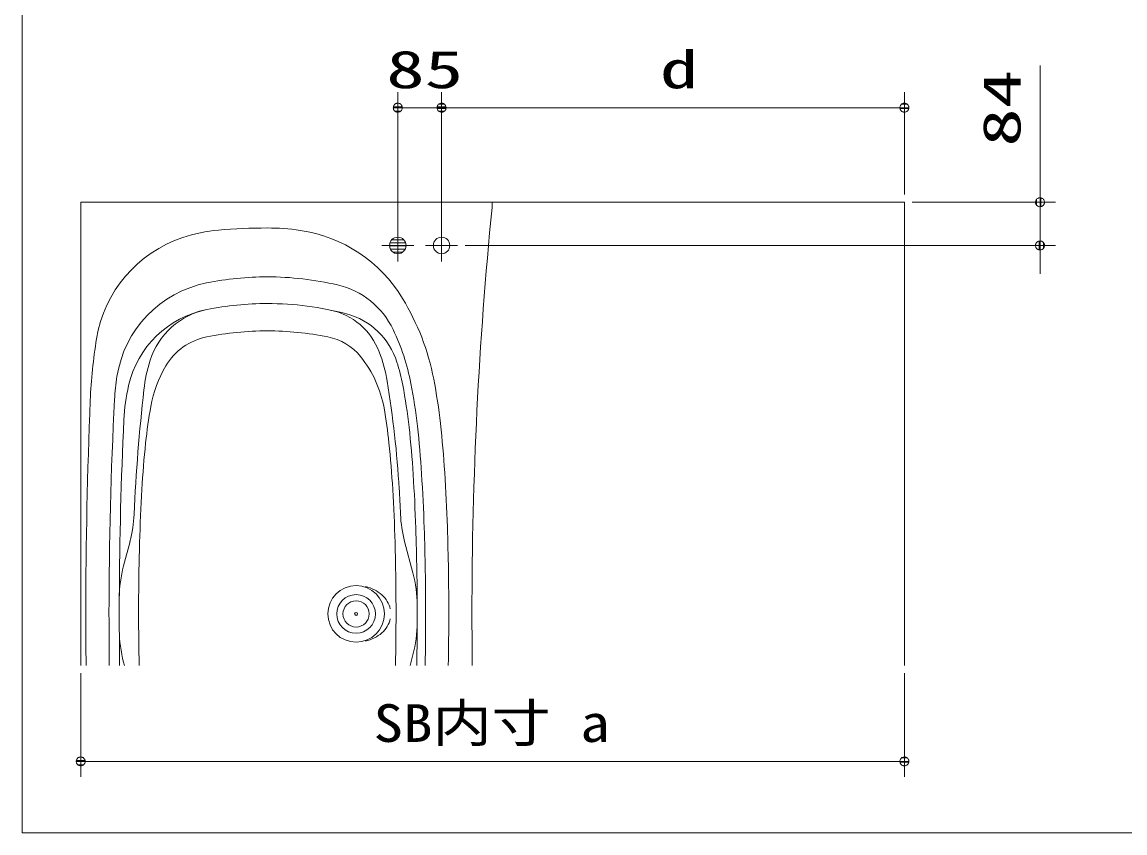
# Model space of a CAD drawing. Units: millimetres on the paper. Extents: x -305 to 305, y -152 to 152.
# Drawn here: x -43 to 28.4, y -45.4 to 7.1 of the extents above; entities that cross this region are included whole.
import ezdxf
from ezdxf.enums import TextEntityAlignment as Align

# ---------------------------------------------------------------- set-up
doc = ezdxf.new("R2010")
doc.units = ezdxf.units.MM
doc.linetypes.add('LONG_CHAIN', pattern=[21, 18, -1, 1, -1])
doc.linetypes.add('LONG_DOUBLE_CHAIN', pattern=[21.8, 18, -1, 0.6, -0.6, 0.6, -1])
doc.layers.add('0-1_RV', color=7, linetype='Continuous', lineweight=9)
doc.layers.add('0-2_0', color=7, linetype='Continuous', lineweight=9)
doc.styles.add('ＭＳ ゴシック', font='')
doc.styles.get('ＭＳ ゴシック').set_extended_font_data('MS Gothic')

# ---------------------------------------------------------------- blocks, each defined once
blk = doc.blocks.new('_DOTSMALL')
at = {"layer": '0-2_0'}
for p, q in [((0.0746, 0.1), (-0.0746, 0.1)), ((0.1223, -0.0248), (-0.1223, -0.0248))]:
    blk.add_line(p, q, dxfattribs=at)
for points in [[(0.125, 0), (0.124, 0.0157), (0.1211, 0.0311), (0.1162, 0.046), (0.1095, 0.0602), (0.1011, 0.0735), (0.0911, 0.0856), (0.0797, 0.0963), (0.067, 0.1055), (0.0532, 0.1131), (0.0386, 0.1189), (0.0234, 0.1228), (0.0078, 0.1248), (-0.0078, 0.1248), (-0.0234, 0.1228), (-0.0386, 0.1189), (-0.0532, 0.1131), (-0.067, 0.1055), (-0.0797, 0.0963), (-0.0911, 0.0856), (-0.1011, 0.0735), (-0.1095, 0.0602), (-0.1162, 0.046), (-0.1211, 0.0311), (-0.124, 0.0157), (-0.125, 0), (0, 0)], [(-0.125, 0), (-0.124, -0.0157), (-0.1211, -0.0311), (-0.1162, -0.046), (-0.1095, -0.0602), (-0.1011, -0.0735), (-0.0911, -0.0856), (-0.0797, -0.0963), (-0.067, -0.1055), (-0.0532, -0.1131), (-0.0386, -0.1189), (-0.0234, -0.1228), (-0.0078, -0.1248), (0.0078, -0.1248), (0.0234, -0.1228), (0.0386, -0.1189), (0.0532, -0.1131), (0.067, -0.1055), (0.0797, -0.0963), (0.0911, -0.0856), (0.1011, -0.0735), (0.1095, -0.0602), (0.1162, -0.046), (0.1211, -0.0311), (0.124, -0.0157), (0.125, 0), (0, 0)]]:
    blk.add_lwpolyline(points, close=True, dxfattribs=at)

msp = doc.modelspace()

# ---------------------------------------------------------------- linework, layer by layer
at = {"layer": '0-1_RV'}
for p, q in [((-43.041, 59.627), (-43.041, -45.436)), ((22.87, -4.579), (22.87, 4.289)), ((-18.712, -6.879), (-18.712, 2.546)), ((-15.878, -6.879), (-15.878, 2.546)), ((-15.878, -3.058), (-15.878, 2.546)), ((14.088, -4.079), (14.088, 2.546)), ((-18.712, 1.546), (-15.878, 1.546)), ((-15.878, 1.546), (14.088, 1.546)), ((-39.245, -4.579), (-39.245, -34.579)), ((-39.245, -4.579), (14.088, -4.579)), ((-12.612, -4.579), (-12.612, -4.914)), ((14.088, -4.579), (14.088, -34.579)), ((14.588, -4.579), (23.87, -4.579)), ((22.87, -4.579), (22.87, -7.379)), ((-18.326, -7.012), (-19.098, -7.012)), ((22.87, -6.899), (22.87, -9.219)), ((-18.181, -7.412), (-19.242, -7.412)), ((-18.205, -7.212), (-19.218, -7.212)), ((-18.233, -7.612), (-19.191, -7.612)), ((-18.401, -7.812), (-19.022, -7.812)), ((-14.345, -7.379), (23.87, -7.379)), ((-36.052, -26.553), (-36.468, -28.129)), ((-18.271, -26.553), (-17.733, -28.594)), ((-17.913, -34.579), (-17.733, -33.897)), ((-36.416, -34.579), (-36.468, -34.381)), ((-39.245, -35.079), (-39.245, -41.801)), ((14.088, -35.079), (14.088, -41.801)), ((14.088, -40.801), (-39.245, -40.801)), ((-43.041, -45.436), (100.948, -45.436))]:
    msp.add_line(p, q, dxfattribs=at)
at = {"layer": '0-1_RV', "linetype": 'LONG_CHAIN'}
for p, q in [((-18.712, -6.346), (-18.712, -8.412)), ((-15.878, -6.346), (-15.878, -8.412)), ((-19.745, -7.379), (-17.678, -7.379)), ((-16.912, -7.379), (-14.845, -7.379))]:
    msp.add_line(p, q, dxfattribs=at)
at = {"layer": '0-1_RV'}
for centre, radius in [((-18.712, -7.379), 0.533), ((-18.712, -7.379), 0.533), ((-15.878, -7.379), 0.533), ((-21.412, -31.246), 1.833), ((-21.412, -31.246), 1.25), ((-21.412, -31.246), 0.85), ((-21.412, -31.246), 0.1), ((-21.412, -31.246), 0.0833)]:
    msp.add_circle(centre, radius, dxfattribs=at)
for centre, radius, start, end in [((253.422, -31.246), 267.333, 174.34726, 180), ((-29.465, -16.345), 10, 94.95444, 108.46728), ((-27.162, -42.912), 36.667, 89.99999, 94.95444), ((-27.162, -20.912), 14.667, 81.67971, 90), ((-26.39, -15.635), 9.333, 31.16034, 81.67971), ((-29.993, -14.765), 8.333, 108.46728, 170.71873), ((-29.65, -16.993), 7.333, 101.32804, 171.15395), ((-27.162, -29.412), 20, 90.00001, 101.32804), ((-27.162, -29.412), 20, 76.84989, 89.99999), ((-23.825, -15.13), 5.333, 25.55599, 76.84989), ((-32.095, -19.085), 16, 11.00864, 31.16034), ((-29.805, -17.9), 6.5, 101.29342, 167.16152), ((-30.132, -16.266), 4.833, 101.30119, 162.46615), ((-23.97, -15.801), 4.333, 20.76615, 78.24482), ((-23.228, -16.319), 4.667, 17.32322, 75.13371), ((-32.095, -19.085), 14.5, 11.00864, 25.55599), ((-5.32, -18.797), 33.333, 170.71873, 177.6217), ((-30.295, -17.222), 4, 101.29342, 149.17082), ((-27.162, -32.912), 20, 90.00001, 101.29342), ((-27.162, -32.912), 20, 78.7065, 89.99999), ((-23.963, -16.895), 3.667, 39.15375, 78.7065), ((-16.512, -13.387), 0.333, 184.46931, 184.50491), ((-16.512, -13.387), 0.333, 184.46931, 184.50491), ((-29.268, -17.81), 10, 9.45382, 20.76615), ((-25.539, -17.77), 9.667, 162.16474, 173.82697), ((-26.825, -19.188), 7.333, 10.07233, 38.92663), ((-32.096, -19.085), 13.956, 11.00864, 17.32322), ((-26.826, -19.214), 8, 149.65551, 169.86186), ((-22.404, -18.12), 14.667, 171.15395, 176.99943), ((-84.182, -26.954), 65.669, 3.31712, 9.45382), ((-51.073, -22.777), 33.289, 6.27211, 11.00864), ((-51.072, -22.777), 33.833, 6.27211, 11.00864), ((-51.072, -22.777), 35.333, 6.27211, 11.00864), ((-23.465, -19.331), 13, 167.22256, 177.09528), ((79.775, -29.847), 115.67, 173.48916, 177.49565), ((294.422, -31.246), 333.333, 177.6217, 180), ((229.755, -31.246), 267.167, 177.01914, 180), ((-3.294, -23.487), 31.917, 169.74567, 174.03081), ((-51.029, -23.487), 31.917, 5.96919, 10.07234), ((229.755, -31.246), 266.5, 177.29578, 179.7797), ((-84.207, -26.418), 66.623, 3.62322, 6.27211), ((-84.206, -26.418), 67.167, 3.62322, 6.27211), ((-84.206, -26.418), 68.667, 3.62322, 6.27211), ((29.858, -26.954), 65.25, 174.03081, 176.68288), ((-84.182, -26.954), 65.25, 3.31712, 5.96919), ((-134.106, -29.578), 118.667, 1.91139, 3.62323), ((-134.107, -29.578), 116.623, 1.91139, 3.62322), ((-134.106, -29.578), 117.167, 1.91139, 3.62322), ((79.775, -29.847), 115.25, 176.68288, 178.39679), ((-134.098, -29.847), 115.25, 1.60321, 3.31712), ((-134.093, -29.877), 115.667, 2.51885, 3.35194), ((-44.11, -24.429), 8.333, 345.23097, 357.49565), ((-10.213, -24.427), 8.333, 182.51885, 194.76903), ((-184.079, -31.246), 166.623, 0, 1.9155), ((-184.078, -31.246), 167.167, 0, 1.91139), ((-184.078, -31.246), 168.667, 0, 1.91139), ((129.755, -31.246), 165.25, 178.39679, 180), ((-184.078, -31.246), 165.25, 0, 1.60321), ((-28.41, -30.253), 8.333, 165.23097, 179.7797), ((-25.791, -30.719), 8.333, 0.19076, 14.76903), ((229.755, -31.246), 266.5, 179.7797, 180), ((294.422, -31.246), 333.333, 180, 180.57297), ((229.755, -31.246), 267.167, 180, 180.71488), ((229.755, -31.246), 266.5, 180, 180.22441), ((129.755, -31.246), 165.25, 180, 181.15582), ((-184.078, -31.246), 165.25, 358.84418, 0), ((-184.079, -31.246), 166.623, 358.85371, 0), ((-184.078, -31.246), 167.167, 358.85744, 0), ((-184.078, -31.246), 168.667, 358.8676, 0), ((253.422, -31.246), 267.333, 180, 180.71443), ((-25.791, -31.773), 8.333, 345.23097, 359.80924), ((-28.41, -32.257), 8.333, 180.22441, 194.76842), ((229.755, -31.246), 266.5, 180.22441, 180.71666)]:
    msp.add_arc(centre, radius, start, end, dxfattribs=at)
at = {"layer": '0-1_RV', "linetype": 'LONG_DOUBLE_CHAIN'}
for start, end in [(90.00001, 101.29342), (75.13371, 89.99999)]:
    msp.add_arc((-27.162, -31.139), 20, start, end, dxfattribs=at)
for start_param, end_param in [(3.318068, 4.44147), (1.841716, 2.965117)]:
    msp.add_ellipse((-21.412, -31.246), major_axis=(-2.25, 0), ratio=0.814815, start_param=start_param, end_param=end_param, dxfattribs=at)

# ---------------------------------------------------------------- block references
at = {"layer": '0-1_RV', "xscale": 2.32, "yscale": 2.32}
for p, rotation in [((-18.712, 1.546), 180), ((-15.878, 1.546), 180), ((22.87, -4.579), 90), ((22.87, -7.379), 270), ((-39.245, -40.801), 180)]:
    msp.add_blockref('_DOTSMALL', p, dxfattribs=dict(at, rotation=rotation))
for p in [(-15.878, 1.546), (14.088, 1.546), (14.088, -40.801)]:
    msp.add_blockref('_DOTSMALL', p, dxfattribs=at)

# ---------------------------------------------------------------- texts
at = {"layer": '0-1_RV', "style": 'ＭＳ ゴシック'}
for s, width, p in [('85', 1.5, (-19.459, 2.076)), ('d', 1.5, (-1.742, 2.076)), ('SB内寸 a', 1.15, (-20.283, -40.271))]:
    msp.add_text(s, height=2.441, dxfattribs=dict(at, width=width)).set_placement(p, align=Align.BOTTOM_LEFT)
at = {"layer": '0-1_RV', "style": 'ＭＳ ゴシック', "width": 1.5}
msp.add_text('84', height=2.441, rotation=90, dxfattribs=at).set_placement((22.34, -0.98), align=Align.BOTTOM_LEFT)

doc.saveas('drawing.dxf')
